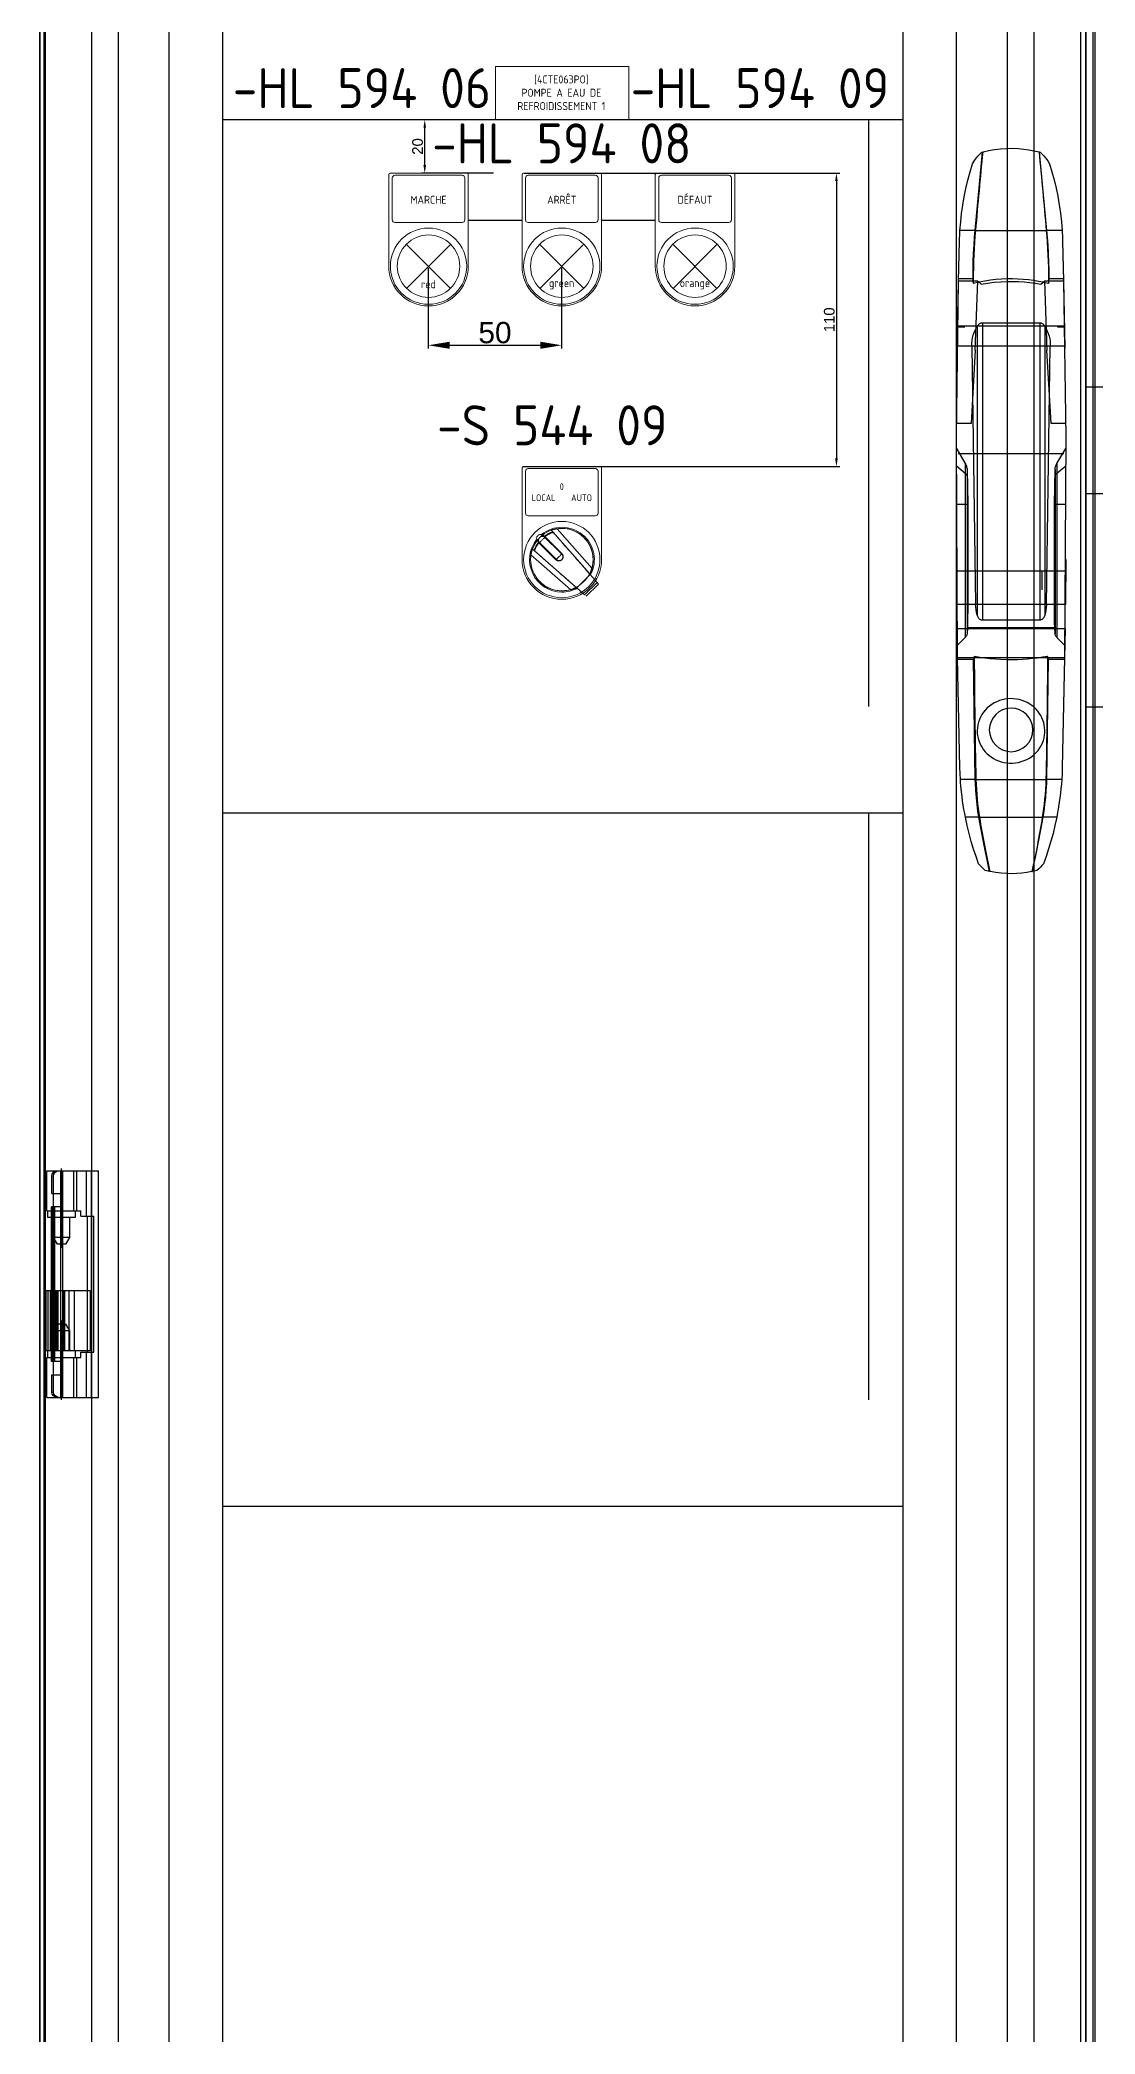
# Model space of a CAD drawing. Header units: millimetres. Extents: x 37984 to 70752, y 14140 to 37584.
# Drawn here: x 38702 to 39097, y 15202 to 15950 of the extents above; entities that cross this region are included whole.
import ezdxf
from ezdxf.enums import TextEntityAlignment as Align

# ---------------------------------------------------------------- set-up
doc = ezdxf.new("R2010")
doc.units = ezdxf.units.MM
doc.set_wipeout_variables(frame=1)
doc.layers.add('! NO PLOT !', color=7, linetype='Continuous', true_color=0xff75dd, plot=False)
doc.layers.add('000-PI-Oprema', color=30, linetype='Continuous', lineweight=5)
for name, color, linetype in [('000-PI-ORMAR', 2, 'Continuous'), ('000-PI_TEXT', 7, 'Continuous'), ('002-PI-Kabelska kanalica', 150, 'Continuous')]:
    doc.layers.add(name, color=color, linetype=linetype)
doc.styles.add('PI0', font='isocpeur.ttf', dxfattribs={"width": 0.9})
doc.styles.get("Standard").update_dxf_attribs({"font": 'arial.ttf'})
doc.dimstyles.new('ISO-25', dxfattribs={"dimtxt": 4, "dimasz": 3, "dimexe": 1.25, "dimexo": 0.625, "dimtad": 1, "dimtxsty": 'Standard', "dimcen": 3, "dimadec": 0, "dimazin": 0, "dimtfac": 1, "dimtmove": 0, "dimatfit": 3, "dimfxl": 1, "dimarcsym": 0})
doc.dimstyles.new('ISO-25-lb', dxfattribs={"dimtxt": 8, "dimasz": 8, "dimexe": 1.25, "dimexo": 0.625, "dimtad": 1, "dimtxsty": 'Standard', "dimcen": 5, "dimadec": 0, "dimazin": 0, "dimtfac": 1, "dimtmove": 0, "dimatfit": 3, "dimfxl": 1, "dimarcsym": 0})

# ---------------------------------------------------------------- blocks, each defined once
blk = doc.blocks.new('poveznica montaznih ploca 2100mm')
at = {"layer": '! NO PLOT !'}
for p, q in [((59472.54, 55742.17), (59472.54, 53847.74)), ((59477.54, 55740.77), (59477.54, 53837.74))]:
    blk.add_line(p, q, dxfattribs=at)
blk = doc.blocks.new('*U1259')
at = {"layer": '002-PI-Kabelska kanalica'}
for p, q in [((-20, -100), (-20, 873)), ((60, -100), (60, 873)), ((-20, -100), (60, -100))]:
    blk.add_line(p, q, dxfattribs=at)
blk = doc.blocks.new('*U1262')
at = {"layer": '002-PI-Kabelska kanalica'}
for p, q in [((-20, 369), (20, 369)), ((-20, -100), (-20, 369)), ((20, -100), (20, 369)), ((-20, -100), (20, -100))]:
    blk.add_line(p, q, dxfattribs=at)
blk = doc.blocks.new('*U548')
at = {"layer": '000-PI-ORMAR'}
for p, q in [((-10.48, 134.65), (-10.91, 134.53)), ((10.91, 134.53), (10.48, 134.65)), ((-13.41, 105.24), (-10.65, 134.6)), ((13.41, 105.24), (10.65, 134.6)), ((-19.14, 105.24), (-13.41, 105.24)), ((13.2, 105.24), (-13.2, 105.24)), ((13.41, 105.24), (19.14, 105.24)), ((-19.31, 101.34), (-19.67, 86.25)), ((19.67, 86.25), (19.31, 101.34)), ((-19.67, 86.25), (-20.5, 27.74)), ((-19.67, 86.25), (-20.14, 61.02)), ((-19.67, 86.25), (-12.5, 86.25)), ((-19.66, 87.03), (-14.25, 87.03)), ((-14.15, 86.25), (-14.25, 87.03)), ((-14.02, 85.32), (-14.15, 86.25)), ((-12.5, 86.25), (-13.43, 60.26)), ((-11.21, 85.08), (-12.5, 86.25)), ((12.5, 86.25), (11.21, 85.08)), ((11.99, 85.79), (14.02, 85.32)), ((12.5, 86.25), (19.67, 86.25)), ((13.43, 60.26), (12.5, 86.25)), ((14.02, 85.32), (14.15, 86.25)), ((14.15, 86.25), (14.25, 87.03)), ((14.25, 87.03), (19.66, 87.03)), ((20.5, 27.74), (19.67, 86.25)), ((20.15, 60.62), (19.67, 86.25)), ((-20.01, 69.28), (-12.67, 69.28)), ((-20.01, 68.98), (-17.35, 68.98)), ((-17.35, 69.28), (17.35, 69.28)), ((-12.67, 69.28), (-12.65, 69.31)), ((-12.65, 69.31), (-12.65, -39.07)), ((-10.73, 70.49), (-10.73, -40.96)), ((-10.73, 70.49), (10.73, 70.49)), ((10.73, 70.49), (10.73, -40.96)), ((12.65, 69.31), (12.65, -39.07)), ((12.65, 69.31), (12.67, 69.28)), ((12.67, 69.28), (20.01, 69.28)), ((17.35, 68.98), (20.01, 68.98)), ((-20.13, 61.86), (-17.35, 61.86)), ((-20.13, 61.85), (-14.69, 61.85)), ((-17.35, 61.85), (17.35, 61.85)), ((-15, 32.81), (-13.43, 60.26)), ((-13.27, -35.12), (-14.69, 61.85)), ((14.69, 61.85), (13.27, -35.12)), ((13.43, 60.26), (15, 32.81)), ((14.69, 61.85), (20.13, 61.85)), ((17.35, 61.86), (20.13, 61.86)), ((20.5, 27.74), (20.31, 48.52)), ((-20.44, 35.92), (-20.5, 27.74)), ((-20.47, 32.81), (-15, 32.81)), ((15, 32.81), (20.47, 32.81)), ((-20.5, 27.74), (-20.09, -55.06)), ((-17.16, 17.77), (-20.5, 23.44)), ((20.5, 23.44), (17.16, 17.77)), ((20.09, -55.06), (20.5, 27.74)), ((-17.16, 14.16), (-20.5, 16.99)), ((-19.8, 21.43), (19.8, 21.43)), ((-17.16, 17.77), (-17.16, -47.43)), ((-16.24, 2.4), (-16.48, 15.53)), ((-16.48, 15.53), (-16.48, -46.12)), ((16.48, 15.53), (16.24, 2.4)), ((16.48, 15.53), (16.48, -46.12)), ((17.16, 17.77), (17.16, -47.43)), ((20.5, 16.99), (17.16, 14.16)), ((-16.36, 10.54), (-16.48, 13.04)), ((16.48, 13.04), (16.36, 10.54)), ((-17.16, 2.54), (-20.5, 2.61)), ((-16.24, 2.4), (-16.48, 2.51)), ((-16.24, -35.11), (-16.24, 2.4)), ((16.48, 2.51), (16.24, 2.4)), ((16.24, 2.4), (16.24, -35.11)), ((20.5, 2.61), (17.16, 2.54)), ((-20.5, -18.21), (-20.36, -35.12)), ((20.36, -35.12), (20.5, -18.21)), ((-20.47, -22.52), (20.47, -22.52)), ((-11.5, -22.68), (-11.5, -29.51)), ((-20.36, -35.12), (-13.27, -35.12)), ((-16.24, -35.11), (16.24, -35.11)), ((13.27, -35.12), (20.36, -35.12)), ((-20.25, -44.17), (-20.09, -55.06)), ((-20.25, -44.17), (20.25, -44.17)), ((-16.48, -46.12), (-16.38, -43.78)), ((-16.38, -43.78), (16.38, -43.78)), ((-10.73, -40.96), (10.73, -40.96)), ((16.38, -43.78), (16.48, -46.12)), ((20.09, -55.06), (20.25, -44.17)), ((-20.16, -50.42), (-17.16, -47.43)), ((17.16, -47.43), (20.16, -50.42)), ((-20.09, -55.06), (20.09, -55.06)), ((-20.09, -55.06), (-19.2, -96.13)), ((-20.08, -55.68), (-14.03, -55.68)), ((-14.03, -55.68), (-13.85, -55.06)), ((-13.42, -100.67), (-14.03, -55.68)), ((-13.85, -55.06), (-13.67, -54.42)), ((13.42, -100.67), (14.03, -55.68)), ((13.85, -55.06), (13.67, -54.42)), ((14.03, -55.68), (13.85, -55.06)), ((14.03, -55.68), (20.08, -55.68)), ((19.2, -96.13), (20.09, -55.06)), ((-18.98, -100.67), (-13.42, -100.67)), ((13.08, -100.67), (-13.08, -100.67)), ((13.42, -100.67), (18.98, -100.67)), ((-17.11, -114.85), (-12.02, -114.85)), ((11.71, -114.85), (-11.71, -114.85)), ((12.02, -114.85), (17.11, -114.85)), ((-9.7, -134.82), (-8.04, -135.19)), ((-7.82, -135.23), (-8.04, -135.19)), ((7.82, -135.23), (8.04, -135.19)), ((8.04, -135.19), (9.7, -134.82))]:
    blk.add_line(p, q, dxfattribs=at)
for points in [[(10.48, 134.65), (8.34, 135.15), (6.17, 135.54), (3.98, 135.81), (1.73, 135.97), (-0.54, 136), (-2.8, 135.91), (-4.73, 135.73), (-6.65, 135.46), (-8.58, 135.1), (-10.48, 134.65)], [(-14.4, 130.23), (-15.31, 127.22), (-16.14, 124.17), (-16.87, 121.1), (-17.51, 118.01), (-18.07, 114.85), (-18.52, 111.66), (-18.88, 108.46), (-19.14, 105.24)], [(-10.91, 134.53), (-11.6, 133.9), (-12.24, 133.24), (-12.84, 132.55), (-13.41, 131.8), (-13.93, 131.03), (-14.4, 130.23)], [(14.4, 130.23), (13.7, 131.38), (12.89, 132.48), (12.28, 133.2), (11.62, 133.89), (10.91, 134.53)], [(19.14, 105.24), (18.88, 108.42), (18.53, 111.59), (18.09, 114.73), (17.54, 117.85), (16.9, 120.99), (16.16, 124.1), (15.33, 127.18), (14.4, 130.23)], [(-19.14, 105.24), (-19.19, 104.29), (-19.24, 103.32), (-19.28, 102.34), (-19.31, 101.34)], [(-14.25, 87.03), (-14.23, 90.25), (-14.16, 93.45), (-14.03, 96.61), (-13.86, 99.69), (-13.64, 102.68), (-13.41, 105.24)], [(14.25, 87.03), (14.23, 90.25), (14.16, 93.45), (14.03, 96.61), (13.86, 99.69), (13.64, 102.68), (13.41, 105.24)], [(19.31, 101.34), (19.28, 102.33), (19.24, 103.31), (19.19, 104.28), (19.14, 105.24)], [(-14.02, 85.32), (-12.17, 85.75), (-11.99, 85.79)], [(-11.99, 85.79), (-10.29, 86.12), (-8.39, 86.43), (-6.48, 86.67), (-4.5, 86.86), (-2.52, 86.97), (-0.52, 87.02), (1.47, 87.01), (3.57, 86.92), (5.67, 86.76), (7.76, 86.52), (9.87, 86.2), (11.96, 85.8), (11.99, 85.79)], [(11.21, 85.08), (8.78, 85.48), (6.33, 85.78), (3.84, 85.99), (1.34, 86.1), (-0.75, 86.11), (-2.84, 86.05), (-4.93, 85.91), (-7.03, 85.71), (-9.13, 85.43), (-11.21, 85.08)], [(-12.67, 69.28), (-13.17, 68.42), (-13.6, 67.5), (-13.96, 66.55), (-14.26, 65.56), (-14.48, 64.55), (-14.62, 63.52), (-14.69, 62.48), (-14.69, 61.85)], [(-12.65, 69.31), (-12.5, 69.52), (-12.34, 69.72), (-12.17, 69.89), (-11.98, 70.05), (-11.79, 70.18), (-11.59, 70.29), (-11.38, 70.38), (-11.17, 70.44), (-10.95, 70.48), (-10.73, 70.49)], [(10.73, 70.49), (10.95, 70.48), (11.17, 70.44), (11.38, 70.38), (11.59, 70.29), (11.79, 70.18), (11.98, 70.05), (12.17, 69.89), (12.34, 69.72), (12.5, 69.52), (12.65, 69.31)], [(14.69, 61.85), (14.67, 62.89), (14.57, 63.93), (14.4, 64.96), (14.15, 65.96), (13.83, 66.94), (13.43, 67.87), (12.97, 68.77), (12.67, 69.28)], [(-16.48, 15.53), (-16.52, 15.9), (-16.59, 16.26), (-16.68, 16.61), (-16.78, 16.95), (-16.91, 17.28), (-17.06, 17.59), (-17.16, 17.77)], [(17.16, 17.77), (17, 17.47), (16.86, 17.16), (16.74, 16.83), (16.64, 16.48), (16.56, 16.13), (16.51, 15.76), (16.48, 15.53)], [(-16.38, -43.78), (-16.36, -43.11), (-16.33, -42.38), (-16.31, -41.59), (-16.3, -40.74), (-16.28, -39.86), (-16.27, -38.93), (-16.26, -37.98), (-16.25, -37), (-16.24, -36.01), (-16.24, -35.11)], [(-13.27, -35.12), (-13.22, -36.16), (-13.09, -37.2), (-12.89, -38.21), (-12.65, -39.07)], [(12.65, -39.07), (12.92, -38.08), (13.11, -37.06), (13.23, -36.02), (13.27, -35.12)], [(16.24, -35.11), (16.24, -36.11), (16.25, -37.1), (16.26, -38.08), (16.27, -39.03), (16.28, -39.95), (16.3, -40.83), (16.32, -41.67), (16.34, -42.45), (16.36, -43.18), (16.38, -43.78)], [(-12.65, -39.07), (-12.44, -39.63), (-12.15, -40.14), (-11.97, -40.36), (-11.77, -40.56), (-11.53, -40.73), (-11.26, -40.86), (-11.05, -40.93), (-10.83, -40.96), (-10.73, -40.96)], [(10.73, -40.96), (10.96, -40.94), (11.17, -40.9), (11.37, -40.82), (11.56, -40.71), (11.83, -40.51), (12.05, -40.27), (12.34, -39.82), (12.56, -39.33), (12.65, -39.07)], [(-17.16, -47.43), (-17, -47.26), (-16.86, -47.08), (-16.74, -46.88), (-16.64, -46.68), (-16.56, -46.47), (-16.51, -46.26), (-16.48, -46.12)], [(16.48, -46.12), (16.52, -46.34), (16.59, -46.55), (16.68, -46.76), (16.78, -46.96), (16.91, -47.15), (17.06, -47.33), (17.16, -47.43)], [(-9.57, -55.06), (-9.95, -55.01), (-11.82, -54.74), (-13.67, -54.42)], [(9.58, -55.06), (7.81, -55.27), (5.83, -55.45), (3.77, -55.58), (1.71, -55.66), (-0.35, -55.68), (-2.41, -55.64), (-4.3, -55.56), (-6.19, -55.42), (-8.06, -55.24), (-9.57, -55.06)], [(13.67, -54.42), (11.74, -54.75), (9.78, -55.04), (9.58, -55.06)], [(8.89, -73.85), (9.63, -74.62), (10.32, -75.46), (10.92, -76.35), (11.44, -77.29), (11.87, -78.24), (12.2, -79.23), (12.45, -80.24), (12.61, -81.28), (12.67, -82.26), (12.65, -83.25), (12.54, -84.24), (12.35, -85.2), (12.09, -86.12), (11.75, -87.01), (11.34, -87.88), (10.86, -88.7), (10.31, -89.5), (9.69, -90.26), (9.02, -90.96), (8.29, -91.61), (7.47, -92.23), (6.61, -92.78), (5.69, -93.26), (4.75, -93.67), (3.73, -94.02), (2.68, -94.28), (1.61, -94.45), (0.54, -94.54), (-0.57, -94.54), (-1.67, -94.44), (-2.76, -94.26), (-3.83, -93.99), (-4.88, -93.62), (-5.89, -93.17), (-6.86, -92.63), (-7.77, -92.01), (-8.62, -91.33), (-9.4, -90.57), (-10.12, -89.75), (-10.76, -88.87), (-11.29, -87.97), (-11.74, -87.03), (-12.11, -86.06), (-12.38, -85.06), (-12.56, -84.1), (-12.66, -83.12), (-12.67, -82.14), (-12.6, -81.17), (-12.45, -80.24), (-12.23, -79.31), (-11.93, -78.41), (-11.57, -77.54), (-11.12, -76.68), (-10.6, -75.85), (-10.01, -75.07), (-9.37, -74.34), (-8.63, -73.62), (-7.83, -72.97), (-6.98, -72.38), (-6.09, -71.86), (-5.12, -71.4), (-4.11, -71.02), (-3.07, -70.73), (-2.02, -70.52), (-0.95, -70.4), (0.13, -70.37), (1.22, -70.42), (2.29, -70.56), (3.33, -70.79), (4.36, -71.11), (5.35, -71.51), (6.31, -71.98), (7.22, -72.53), (8.08, -73.16), (8.89, -73.85)], [(-19.2, -96.13), (-19.11, -98.4), (-18.98, -100.67)], [(18.98, -100.67), (19.11, -98.4), (19.2, -96.13)], [(-18.98, -100.67), (-18.85, -102.42), (-18.69, -104.15), (-18.51, -105.85), (-18.3, -107.56), (-18.07, -109.24), (-17.82, -110.87), (-17.65, -111.9), (-17.47, -112.9), (-17.29, -113.89), (-17.11, -114.85)], [(-12.02, -114.85), (-12.39, -112.52), (-12.71, -110.05), (-12.98, -107.48), (-13.2, -104.81), (-13.36, -102.07), (-13.42, -100.67)], [(12.02, -114.85), (12.39, -112.52), (12.71, -110.05), (12.98, -107.48), (13.2, -104.81), (13.36, -102.07), (13.42, -100.67)], [(17.11, -114.85), (17.38, -113.41), (17.65, -111.91), (17.9, -110.36), (18.14, -108.72), (18.37, -107.03), (18.57, -105.3), (18.69, -104.16), (18.8, -103.01), (18.89, -101.85), (18.98, -100.67)], [(-17.11, -114.85), (-16.46, -117.91), (-15.73, -120.91), (-14.94, -123.85), (-14.07, -126.74), (-13.14, -129.58), (-12.14, -132.35)], [(-8.04, -135.19), (-10.47, -123.49), (-12.02, -114.85)], [(8.04, -135.19), (10.47, -123.49), (12.02, -114.85)], [(12.14, -132.35), (13.13, -129.6), (14.06, -126.78), (14.92, -123.9), (15.72, -120.95), (16.45, -117.93), (17.11, -114.85)], [(-12.14, -132.35), (-11.58, -132.99), (-10.98, -133.61), (-10.36, -134.22), (-9.7, -134.82)], [(9.7, -134.82), (10.35, -134.23), (10.98, -133.62), (11.57, -132.99), (12.14, -132.35)], [(-7.82, -135.23), (-5.94, -135.56), (-4.05, -135.79), (-2.15, -135.94), (-0.2, -136), (1.74, -135.96), (3.69, -135.83), (5.76, -135.58), (7.82, -135.23)]]:
    blk.add_lwpolyline(points, dxfattribs=at)
blk.add_circle((0, -82.1), 8.15, dxfattribs=at)
for centre, major_axis, ratio, start_param, end_param in [((73, -135.16), (0, 546.84), 0.175521, 1.054802, 1.115623), ((-73, -135.16), (0, 546.84), 0.175521, -1.115623, -1.054802), ((-7.53, 87.2), (0, 37), 0.175521, 1.061397, 1.596486), ((7.53, 87.2), (0, 37), 0.175521, 4.6867, 5.221788), ((-7.53, 87.2), (0, 37), 0.175521, -4.6867, -4.66155), ((7.53, 87.2), (0, 37), 0.175521, 4.66155, 4.6867), ((-19.46, 12.78), (-3, 0), 0.71325, 3.261467, 3.839724), ((19.46, 12.78), (-3, 0), 0.71325, 5.585054, 6.163311), ((-19.46, 2.51), (-3, 0), 0.017452, 3.261467, 3.839724), ((19.46, 2.51), (-3, 0), 0.017452, -0.698132, -0.119874), ((137.46, -39.64), (0, 669.86), 0.225671, -4.689366, -4.621155), ((-137.46, -39.64), (0, 669.86), 0.225671, 4.621155, 4.689366), ((-5.86, -95.36), (0, 32.42), 0.225671, 1.735147, 2.215471), ((5.86, -95.36), (0, 32.42), 0.225671, 4.067714, 4.548039), ((21.21, -9.07), (0, 180.2), 0.225671, -4.085045, -3.936826), ((-21.21, -9.07), (0, 180.2), 0.225671, 3.936826, 4.085045)]:
    blk.add_ellipse(centre, major_axis=major_axis, ratio=ratio, start_param=start_param, end_param=end_param, dxfattribs=at)
blk = doc.blocks.new('A$C34f25ed7')
at = {"layer": '000-PI-ORMAR'}
blk.add_blockref('*U548', (-3.99, -1008.35), dxfattribs=at)
blk = doc.blocks.new('*D1349')
at = {"layer": '! NO PLOT !', "color": 0, "lineweight": -2, "ltscale": 0.25, "transparency": 16777216}
for p, q in [((38883.19, 15899.57), (39001.47, 15899.57)), ((39000.22, 15896.57), (39000.22, 15792.57)), ((38882.73, 15789.57), (39001.47, 15789.57))]:
    blk.add_line(p, q, dxfattribs=at)
at = {"layer": '! NO PLOT !', "color": 0, "ltscale": 0.25, "transparency": 16777216}
for points in [[(38999.72, 15896.57), (39000.72, 15896.57), (39000.22, 15899.57)], [(38999.72, 15792.57), (39000.72, 15792.57), (39000.22, 15789.57)]]:
    blk.add_solid(points, dxfattribs=at)
at = {"layer": 'Defpoints', "color": 0, "ltscale": 0.25, "transparency": 16777216}
for p in [(38882.56, 15899.57), (38882.11, 15789.57), (39000.22, 15789.57)]:
    blk.add_point(p, dxfattribs=at)
at = {"layer": '! NO PLOT !', "color": 0, "ltscale": 0.25, "transparency": 16777216, "insert": (38997.55, 15844.57), "char_height": 4, "attachment_point": 5, "rotation": 90}
blk.add_mtext('110', dxfattribs=at)
blk = doc.blocks.new('*D1350')
at = {"layer": '! NO PLOT !', "color": 0, "lineweight": -2, "ltscale": 0.25, "transparency": 16777216}
for p, q in [((38871.63, 15919.57), (38844.66, 15919.57)), ((38845.91, 15902.57), (38845.91, 15916.57)), ((38871.63, 15899.57), (38844.66, 15899.57))]:
    blk.add_line(p, q, dxfattribs=at)
at = {"layer": '! NO PLOT !', "color": 0, "ltscale": 0.25, "transparency": 16777216}
for points in [[(38845.41, 15916.57), (38846.41, 15916.57), (38845.91, 15919.57)], [(38845.41, 15902.57), (38846.41, 15902.57), (38845.91, 15899.57)]]:
    blk.add_solid(points, dxfattribs=at)
at = {"layer": 'Defpoints', "color": 0, "ltscale": 0.25, "transparency": 16777216}
for p in [(38845.91, 15919.57), (38872.25, 15919.57), (38872.25, 15899.57)]:
    blk.add_point(p, dxfattribs=at)
at = {"layer": '! NO PLOT !', "color": 0, "ltscale": 0.25, "transparency": 16777216, "insert": (38843.24, 15909.57), "char_height": 4, "attachment_point": 5, "rotation": 90}
blk.add_mtext('20', dxfattribs=at)
blk = doc.blocks.new('*D1351')
at = {"layer": '! NO PLOT !', "color": 0, "linetype": 'Continuous', "lineweight": -2, "ltscale": 0.25, "transparency": 16777216}
for p, q in [((38847.23, 15863.9), (38847.23, 15833.77)), ((38897.23, 15864), (38897.23, 15833.77)), ((38855.23, 15835.02), (38889.23, 15835.02))]:
    blk.add_line(p, q, dxfattribs=at)
at = {"layer": '! NO PLOT !', "color": 0, "ltscale": 0.25, "transparency": 16777216}
for points in [[(38855.23, 15836.35), (38855.23, 15833.68), (38847.23, 15835.02)], [(38889.23, 15836.35), (38889.23, 15833.68), (38897.23, 15835.02)]]:
    blk.add_solid(points, dxfattribs=at)
at = {"layer": 'Defpoints', "color": 0, "ltscale": 0.25, "transparency": 16777216}
for p in [(38847.23, 15864.52), (38897.23, 15864.62), (38897.23, 15835.02)]:
    blk.add_point(p, dxfattribs=at)
at = {"layer": '! NO PLOT !', "color": 0, "ltscale": 0.25, "transparency": 16777216, "insert": (38872.23, 15839.73), "char_height": 8, "attachment_point": 5}
blk.add_mtext('50', dxfattribs=at)
blk = doc.blocks.new('podloska')
at = {"layer": '000-PI-Oprema'}
for p, q in [((43278.7, 39063.45), (43278.7, 39097.85)), ((43279.2, 39098.35), (43308, 39098.35)), ((43280, 39080.85), (43280, 39096.55)), ((43281, 39097.55), (43306.2, 39097.55)), ((43307.2, 39080.85), (43307.2, 39096.55)), ((43308.5, 39063.45), (43308.5, 39097.85)), ((43281, 39079.85), (43306.2, 39079.85))]:
    blk.add_line(p, q, dxfattribs=at)
blk.add_circle((43293.6, 39063.45), 14.3, dxfattribs=at)
at = {"layer": '000-PI-Oprema', "ltscale": 0.25}
blk.add_circle((43293.6, 39063.45), 11.7, dxfattribs=at)
at = {"layer": '000-PI-Oprema'}
for centre, radius, start, end in [((43279.2, 39097.85), 0.5, 89.99996, 179.99983), ((43281, 39096.55), 1, 90.00002, 180.00009), ((43306.2, 39096.55), 1, 359.99991, 89.99998), ((43308, 39097.85), 0.5, 0.00017, 90.00004), ((43281, 39080.85), 1, 180, 269.99998), ((43306.2, 39080.85), 1, 270.00002, 0), ((43293.6, 39063.45), 14.9, 180, 0)]:
    blk.add_arc(centre, radius, start, end, dxfattribs=at)
blk = doc.blocks.new('800mm bez ploce')
at = {"layer": '000-PI-ORMAR'}
for p, q in [((47126.01, 47254.07), (47126.01, 45303.07)), ((47128.73, 47254.07), (47128.73, 45303.07))]:
    blk.add_line(p, q, dxfattribs=at)

msp = doc.modelspace()

# ---------------------------------------------------------------- block references
at = {"layer": '! NO PLOT !'}
msp.add_blockref('poveznica montaznih ploca 2100mm', (-20426.128, -39031.862), dxfattribs=at)
at = {"rotation": 270}
for name, p in [('*U1262', (39083.184, 15799.404)), ('*U1259', (39083.184, 15759.404))]:
    msp.add_blockref(name, p, dxfattribs=at)

# ---------------------------------------------------------------- next in the draw order: wipeouts: each hides what was drawn before it
msp.add_wipeout([(38703.172, 16761.473), (39093.66, 16761.473), (39093.172, 14778.973), (38703.16, 14776.973)]).dxf.layer = '000-PI-ORMAR'

# ---------------------------------------------------------------- next in the draw order: linework, layer by layer
at = {"layer": '! NO PLOT !'}
for p, q in [((39093.66, 16761.473), (39093.66, 14776.973)), ((39093.66, 14776.973), (39093.66, 16761.473)), ((38721.16, 14788.473), (38721.16, 16749.973)), ((39074.16, 16749.973), (39074.16, 14788.473)), ((39093.672, 14789.973), (39093.672, 16740.835)), ((38731.16, 14803.473), (38731.16, 16734.973)), ((39064.16, 16734.973), (39064.16, 14803.473)), ((38750.16, 14849.223), (38750.16, 16689.223)), ((38770.16, 16684.223), (38770.16, 14854.223)), ((39025.16, 16684.223), (39025.16, 14854.223)), ((39045.16, 16689.223), (39045.16, 14849.223)), ((38704.217, 15510.473), (38704.217, 15525.473)), ((38704.217, 15525.473), (38723.659, 15525.473)), ((38709.548, 15440.473), (38709.548, 15525.473)), ((38709.767, 15496.623), (38709.767, 15526.323)), ((38709.767, 15510.473), (38709.767, 15525.473)), ((38710.295, 15440.473), (38710.295, 15525.473)), ((38714.403, 15510.473), (38714.403, 15525.473)), ((38715.317, 15525.473), (38715.317, 15510.473)), ((38719.078, 15508.473), (38719.078, 15525.473)), ((38720.971, 15440.473), (38720.971, 15525.473)), ((38721.176, 15508.473), (38721.176, 15525.473)), ((38723.659, 15440.473), (38723.659, 15525.473)), ((38706.142, 15516.973), (38706.142, 15523.473)), ((38706.789, 15523.473), (38706.142, 15523.473)), ((38706.789, 15442.473), (38706.789, 15523.473)), ((38704.217, 15510.473), (38716.981, 15510.473)), ((38704.667, 15507.973), (38704.667, 15510.473)), ((38706.06, 15453.973), (38706.06, 15511.973)), ((38710.295, 15511.973), (38706.06, 15511.973)), ((38706.142, 15516.973), (38710.295, 15516.973)), ((38706.494, 15453.973), (38706.494, 15511.973)), ((38706.784, 15448.973), (38706.784, 15516.973)), ((38707.213, 15453.973), (38707.213, 15511.973)), ((38714.867, 15510.473), (38714.867, 15507.973)), ((38716.981, 15508.473), (38716.981, 15510.473)), ((38714.867, 15507.973), (38704.667, 15507.973)), ((38706.817, 15500.484), (38706.817, 15507.973)), ((38712.717, 15507.973), (38712.717, 15500.484)), ((38716.981, 15508.473), (38721.905, 15508.473)), ((38719.443, 15457.473), (38719.443, 15508.473)), ((38721.905, 15457.473), (38721.905, 15508.473)), ((38708.267, 15497.973), (38706.817, 15500.484)), ((38712.717, 15500.484), (38706.817, 15500.484)), ((38711.267, 15497.973), (38708.267, 15497.973)), ((38712.717, 15500.484), (38711.267, 15497.973)), ((38720.46, 15480.473), (38703.66, 15480.473)), ((38703.861, 15480.473), (38703.861, 15457.973)), ((38704.617, 15480.473), (38704.617, 15457.973)), ((38705.62, 15457.973), (38705.62, 15480.473)), ((38705.741, 15480.473), (38705.741, 15457.973)), ((38706.497, 15480.473), (38706.497, 15457.973)), ((38707.62, 15480.473), (38707.62, 15457.973)), ((38707.981, 15480.473), (38707.981, 15457.973)), ((38708.338, 15480.473), (38708.338, 15457.973)), ((38710.481, 15480.473), (38710.481, 15457.973)), ((38710.838, 15480.473), (38710.838, 15457.973)), ((38712.51, 15480.473), (38712.51, 15457.973)), ((38714.51, 15480.473), (38714.51, 15457.973)), ((38720.46, 15480.473), (38720.46, 15457.973)), ((38706.817, 15465.461), (38708.267, 15467.973)), ((38712.717, 15465.461), (38706.817, 15465.461)), ((38706.817, 15457.973), (38706.817, 15465.461)), ((38711.267, 15467.973), (38708.267, 15467.973)), ((38709.767, 15439.623), (38709.767, 15469.323)), ((38711.267, 15467.973), (38712.717, 15465.461)), ((38712.717, 15465.461), (38712.717, 15457.973)), ((38720.46, 15457.973), (38703.66, 15457.973)), ((38704.667, 15455.473), (38704.667, 15457.973)), ((38714.867, 15457.973), (38714.867, 15455.473)), ((38704.217, 15440.473), (38704.217, 15455.473)), ((38704.217, 15455.473), (38716.981, 15455.473)), ((38710.295, 15453.973), (38706.06, 15453.973)), ((38709.767, 15440.473), (38709.767, 15455.473)), ((38714.403, 15440.473), (38714.403, 15455.473)), ((38715.317, 15455.473), (38715.317, 15440.473)), ((38716.981, 15455.473), (38716.981, 15457.473)), ((38716.981, 15457.473), (38721.905, 15457.473)), ((38719.078, 15440.473), (38719.078, 15457.473)), ((38721.176, 15440.473), (38721.176, 15457.473)), ((38706.142, 15448.973), (38710.295, 15448.973)), ((38706.142, 15442.473), (38706.142, 15448.973)), ((38704.217, 15440.473), (38723.659, 15440.473)), ((38706.789, 15442.473), (38706.142, 15442.473))]:
    msp.add_line(p, q, dxfattribs=at)
at = {"layer": '! NO PLOT !', "ltscale": 0.25}
for p, q in [((39024.969, 15919.574), (38769.969, 15919.574)), ((39024.969, 15919.574), (38769.969, 15919.574)), ((39012.296, 15919.574), (39012.296, 15699.574)), ((39012.296, 15919.574), (39012.296, 15699.574)), ((39012.296, 15919.574), (39012.296, 15699.574)), ((39012.296, 15919.574), (39012.296, 15699.574)), ((38882.378, 15881.824), (38862.228, 15881.824)), ((38932.328, 15881.824), (38912.178, 15881.824)), ((39024.969, 15659.574), (38769.969, 15659.574)), ((39012.296, 15659.574), (39012.296, 15439.574)), ((39012.296, 15659.574), (39012.296, 15439.574)), ((39024.969, 15399.574), (38769.969, 15399.574))]:
    msp.add_line(p, q, dxfattribs=at)
at = {"layer": '! NO PLOT !', "extrusion": (0, 0, -1)}
for centre, start_param, end_param in [((38708.073, 15523.473), 4.712389, 6.2831853), ((38708.72, 15523.473), 4.712389, 6.2831853), ((38708.073, 15442.473), 3.1415927, 4.712389), ((38708.72, 15442.473), 3.1415927, 4.712389)]:
    msp.add_ellipse(centre, major_axis=(0, 2), ratio=0.9659258, start_param=start_param, end_param=end_param, dxfattribs=at)
at = {"layer": '000-PI-Oprema'}
for p, q in [((38839.005, 15872.897), (38855.551, 15856.351)), ((38855.651, 15872.897), (38839.105, 15856.351)), ((38888.955, 15872.897), (38905.501, 15856.351)), ((38905.601, 15872.897), (38889.055, 15856.351)), ((38938.905, 15872.897), (38955.451, 15856.351)), ((38955.551, 15872.897), (38939.005, 15856.351)), ((38892.308, 15764.103), (38892.593, 15764.246)), ((38892.593, 15764.246), (38892.882, 15764.381)), ((38892.882, 15764.381), (38893.176, 15764.508)), ((38893.176, 15764.508), (38893.474, 15764.625)), ((38893.355, 15765.662), (38893.357, 15765.663)), ((38893.359, 15765.657), (38893.355, 15765.662)), ((38893.357, 15765.663), (38893.366, 15765.666)), ((38893.371, 15765.643), (38893.359, 15765.657)), ((38893.366, 15765.666), (38893.38, 15765.671)), ((38893.391, 15765.62), (38893.371, 15765.643)), ((38893.38, 15765.671), (38893.4, 15765.678)), ((38893.42, 15765.587), (38893.391, 15765.62)), ((38893.4, 15765.678), (38893.426, 15765.687)), ((38893.458, 15765.544), (38893.42, 15765.587)), ((38893.426, 15765.687), (38893.459, 15765.699)), ((38893.505, 15765.49), (38893.458, 15765.544)), ((38893.459, 15765.699), (38893.496, 15765.712)), ((38893.474, 15764.625), (38893.775, 15764.734)), ((38893.496, 15765.712), (38893.54, 15765.727)), ((38893.562, 15765.426), (38893.505, 15765.49)), ((38893.54, 15765.727), (38893.589, 15765.743)), ((38893.628, 15765.351), (38893.562, 15765.426)), ((38893.589, 15765.743), (38893.643, 15765.761)), ((38893.703, 15765.265), (38893.628, 15765.351)), ((38893.643, 15765.761), (38893.701, 15765.781)), ((38893.701, 15765.781), (38893.764, 15765.801)), ((38893.788, 15765.168), (38893.703, 15765.265)), ((38893.764, 15765.801), (38893.83, 15765.822)), ((38893.775, 15764.734), (38894.08, 15764.833)), ((38893.882, 15765.061), (38893.788, 15765.168)), ((38893.83, 15765.822), (38893.9, 15765.844)), ((38893.896, 15765.043), (38893.868, 15765.075)), ((38907.621, 15749.405), (38893.882, 15765.061)), ((38893.925, 15765.01), (38893.896, 15765.043)), ((38893.9, 15765.844), (38893.973, 15765.866)), ((38893.954, 15764.976), (38893.925, 15765.01)), ((38893.984, 15764.942), (38893.954, 15764.976)), ((38893.973, 15765.866), (38894.05, 15765.888)), ((38894.015, 15764.907), (38893.984, 15764.942)), ((38894.047, 15764.87), (38894.015, 15764.907)), ((38894.08, 15764.833), (38894.047, 15764.87)), ((38894.05, 15765.888), (38894.131, 15765.912)), ((38894.81, 15764.001), (38894.08, 15764.833)), ((38894.131, 15765.912), (38894.216, 15765.936)), ((38894.216, 15765.936), (38894.305, 15765.96)), ((38894.305, 15765.96), (38894.398, 15765.984)), ((38894.398, 15765.984), (38894.493, 15766.009)), ((38894.493, 15766.009), (38894.591, 15766.033)), ((38894.591, 15766.033), (38894.691, 15766.056)), ((38894.691, 15766.056), (38894.794, 15766.08)), ((38894.794, 15766.08), (38894.898, 15766.102)), ((38894.898, 15766.102), (38895.003, 15766.124)), ((38895.003, 15766.124), (38895.108, 15766.145)), ((38895.108, 15766.145), (38895.214, 15766.165)), ((38895.214, 15766.165), (38895.319, 15766.184)), ((38895.319, 15766.184), (38895.424, 15766.202)), ((38895.424, 15766.202), (38895.527, 15766.218)), ((38908.619, 15751.3), (38895.527, 15766.218)), ((38885.77, 15756.635), (38885.789, 15756.74)), ((38885.789, 15756.74), (38885.809, 15756.846)), ((38885.809, 15756.846), (38885.83, 15756.952)), ((38885.83, 15756.952), (38885.852, 15757.057)), ((38885.852, 15757.057), (38885.875, 15757.16)), ((38885.875, 15757.16), (38885.898, 15757.263)), ((38885.898, 15757.263), (38885.922, 15757.363)), ((38885.922, 15757.363), (38885.946, 15757.461)), ((38885.946, 15757.461), (38885.97, 15757.557)), ((38885.97, 15757.557), (38885.994, 15757.649)), ((38885.994, 15757.649), (38886.018, 15757.738)), ((38886.018, 15757.738), (38886.042, 15757.823)), ((38886.042, 15757.823), (38886.066, 15757.904)), ((38886.066, 15757.904), (38886.089, 15757.981)), ((38886.089, 15757.981), (38886.111, 15758.054)), ((38886.111, 15758.054), (38886.132, 15758.124)), ((38886.132, 15758.124), (38886.153, 15758.19)), ((38886.153, 15758.19), (38886.173, 15758.253)), ((38886.173, 15758.253), (38886.193, 15758.312)), ((38886.193, 15758.312), (38886.211, 15758.365)), ((38886.211, 15758.365), (38886.227, 15758.414)), ((38886.227, 15758.414), (38886.242, 15758.458)), ((38886.242, 15758.458), (38886.256, 15758.496)), ((38886.256, 15758.496), (38886.267, 15758.528)), ((38886.267, 15758.528), (38886.276, 15758.554)), ((38886.276, 15758.554), (38886.283, 15758.574)), ((38886.283, 15758.574), (38886.288, 15758.588)), ((38886.288, 15758.588), (38886.291, 15758.597)), ((38886.291, 15758.597), (38886.293, 15758.6)), ((38886.297, 15758.596), (38886.293, 15758.6)), ((38886.311, 15758.584), (38886.297, 15758.596)), ((38886.334, 15758.563), (38886.311, 15758.584)), ((38886.367, 15758.534), (38886.334, 15758.563)), ((38886.41, 15758.496), (38886.367, 15758.534)), ((38886.464, 15758.449), (38886.41, 15758.496)), ((38886.528, 15758.392), (38886.464, 15758.449)), ((38886.604, 15758.327), (38886.528, 15758.392)), ((38886.689, 15758.251), (38886.604, 15758.327)), ((38886.786, 15758.166), (38886.689, 15758.251)), ((38886.893, 15758.072), (38886.786, 15758.166)), ((38886.911, 15758.058), (38886.879, 15758.086)), ((38902.549, 15744.333), (38886.893, 15758.072)), ((38886.944, 15758.029), (38886.911, 15758.058)), ((38886.978, 15758), (38886.944, 15758.029)), ((38887.012, 15757.97), (38886.978, 15758)), ((38887.048, 15757.939), (38887.012, 15757.97)), ((38887.084, 15757.907), (38887.048, 15757.939)), ((38887.121, 15757.874), (38887.084, 15757.907)), ((38887.121, 15757.874), (38887.22, 15758.179)), ((38887.953, 15757.144), (38887.121, 15757.874)), ((38887.22, 15758.179), (38887.329, 15758.48)), ((38887.329, 15758.48), (38887.446, 15758.778)), ((38887.446, 15758.778), (38887.573, 15759.072)), ((38887.573, 15759.072), (38887.708, 15759.362)), ((38887.708, 15759.362), (38887.851, 15759.647)), ((38887.851, 15759.647), (38888.004, 15759.927)), ((38888.785, 15756.414), (38887.953, 15757.144)), ((38888.004, 15759.927), (38888.164, 15760.203)), ((38888.047, 15761.786), (38888.043, 15761.79)), ((38888.059, 15761.773), (38888.047, 15761.786)), ((38888.08, 15761.753), (38888.059, 15761.773)), ((38888.109, 15761.724), (38888.08, 15761.753)), ((38888.147, 15761.686), (38888.109, 15761.724)), ((38888.195, 15761.638), (38888.147, 15761.686)), ((38888.164, 15760.203), (38888.333, 15760.473)), ((38888.251, 15761.582), (38888.195, 15761.638)), ((38895.757, 15754.218), (38888.249, 15761.726)), ((38888.317, 15761.516), (38888.251, 15761.582)), ((38888.392, 15761.44), (38888.317, 15761.516)), ((38888.333, 15760.473), (38888.509, 15760.738)), ((38888.477, 15761.356), (38888.392, 15761.44)), ((38888.571, 15761.261), (38888.477, 15761.356)), ((38888.577, 15761.114), (38888.497, 15761.195)), ((38888.509, 15760.738), (38888.694, 15760.998)), ((38895.532, 15754.301), (38888.571, 15761.261)), ((38888.605, 15761.086), (38888.577, 15761.114)), ((38888.694, 15760.998), (38888.605, 15761.086)), ((38895.068, 15754.624), (38888.694, 15760.998)), ((38890.169, 15763.907), (38890.165, 15763.911)), ((38890.181, 15763.895), (38890.169, 15763.907)), ((38890.201, 15763.874), (38890.181, 15763.895)), ((38890.231, 15763.845), (38890.201, 15763.874)), ((38897.277, 15756.657), (38890.228, 15763.706)), ((38890.269, 15763.807), (38890.231, 15763.845)), ((38890.514, 15763.562), (38890.269, 15763.807)), ((38890.599, 15763.477), (38890.514, 15763.562)), ((38890.693, 15763.383), (38890.599, 15763.477)), ((38897.653, 15756.422), (38890.693, 15763.383)), ((38890.812, 15763.404), (38890.759, 15763.458)), ((38890.84, 15763.377), (38890.812, 15763.404)), ((38890.868, 15763.349), (38890.84, 15763.377)), ((38890.956, 15763.26), (38890.868, 15763.349)), ((38890.956, 15763.26), (38891.216, 15763.445)), ((38897.33, 15756.887), (38890.956, 15763.26)), ((38891.216, 15763.445), (38891.481, 15763.621)), ((38891.481, 15763.621), (38891.751, 15763.79)), ((38891.751, 15763.79), (38892.027, 15763.951)), ((38892.027, 15763.951), (38892.308, 15764.103)), ((38895.54, 15763.17), (38894.81, 15764.001)), ((38896.27, 15762.338), (38895.54, 15763.17)), ((38896.999, 15761.506), (38896.27, 15762.338)), ((38897.729, 15760.675), (38896.999, 15761.506)), ((38897.737, 15756.197), (38897.277, 15756.657)), ((38897.38, 15756.835), (38897.33, 15756.887)), ((38897.427, 15756.781), (38897.38, 15756.835)), ((38897.472, 15756.725), (38897.427, 15756.781)), ((38897.514, 15756.666), (38897.472, 15756.725)), ((38897.554, 15756.607), (38897.514, 15756.666)), ((38898.459, 15759.843), (38897.729, 15760.675)), ((38899.188, 15759.012), (38898.459, 15759.843)), ((38899.918, 15758.181), (38899.188, 15759.012)), ((38901.376, 15756.519), (38899.918, 15758.181)), ((38885.736, 15756.427), (38885.752, 15756.53)), ((38900.654, 15743.336), (38885.736, 15756.427)), ((38885.752, 15756.53), (38885.77, 15756.635)), ((38889.616, 15755.685), (38888.785, 15756.414)), ((38890.448, 15754.955), (38889.616, 15755.685)), ((38891.279, 15754.225), (38890.448, 15754.955)), ((38892.111, 15753.495), (38891.279, 15754.225)), ((38892.942, 15752.766), (38892.111, 15753.495)), ((38893.773, 15752.037), (38892.942, 15752.766)), ((38895.435, 15750.578), (38893.773, 15752.037)), ((38895.119, 15754.574), (38895.068, 15754.624)), ((38895.173, 15754.527), (38895.119, 15754.574)), ((38895.23, 15754.482), (38895.173, 15754.527)), ((38895.288, 15754.44), (38895.23, 15754.482)), ((38895.348, 15754.401), (38895.288, 15754.44)), ((38895.409, 15754.364), (38895.348, 15754.401)), ((38895.472, 15754.33), (38895.409, 15754.364)), ((38896.266, 15749.849), (38895.435, 15750.578)), ((38895.537, 15754.299), (38895.472, 15754.33)), ((38895.603, 15754.27), (38895.537, 15754.299)), ((38895.67, 15754.245), (38895.603, 15754.27)), ((38895.739, 15754.223), (38895.67, 15754.245)), ((38895.808, 15754.204), (38895.739, 15754.223)), ((38895.878, 15754.188), (38895.808, 15754.204)), ((38895.949, 15754.175), (38895.878, 15754.188)), ((38896.02, 15754.165), (38895.949, 15754.175)), ((38896.091, 15754.159), (38896.02, 15754.165)), ((38896.163, 15754.156), (38896.091, 15754.159)), ((38896.235, 15754.156), (38896.163, 15754.156)), ((38896.235, 15754.156), (38896.306, 15754.159)), ((38897.097, 15749.12), (38896.266, 15749.849)), ((38896.306, 15754.159), (38896.378, 15754.165)), ((38896.378, 15754.165), (38896.449, 15754.175)), ((38896.449, 15754.175), (38896.52, 15754.188)), ((38896.52, 15754.188), (38896.59, 15754.204)), ((38896.59, 15754.204), (38896.659, 15754.223)), ((38896.659, 15754.223), (38896.727, 15754.245)), ((38896.727, 15754.245), (38896.795, 15754.27)), ((38896.795, 15754.27), (38896.861, 15754.298)), ((38896.861, 15754.298), (38896.925, 15754.33)), ((38896.925, 15754.33), (38896.988, 15754.364)), ((38896.988, 15754.364), (38897.05, 15754.401)), ((38897.05, 15754.401), (38897.11, 15754.44)), ((38897.11, 15754.44), (38897.168, 15754.482)), ((38897.168, 15754.482), (38897.224, 15754.527)), ((38897.224, 15754.527), (38897.278, 15754.574)), ((38897.278, 15754.574), (38897.33, 15754.624)), ((38897.33, 15754.624), (38897.38, 15754.676)), ((38897.38, 15754.676), (38897.427, 15754.73)), ((38897.427, 15754.73), (38897.472, 15754.786)), ((38897.472, 15754.786), (38897.514, 15754.844)), ((38897.514, 15754.844), (38897.554, 15754.904)), ((38897.59, 15756.545), (38897.554, 15756.607)), ((38897.554, 15754.904), (38897.59, 15754.966)), ((38897.624, 15756.482), (38897.59, 15756.545)), ((38897.59, 15754.966), (38897.624, 15755.029)), ((38897.656, 15756.417), (38897.624, 15756.482)), ((38897.624, 15755.029), (38897.656, 15755.094)), ((38897.684, 15756.351), (38897.656, 15756.417)), ((38897.656, 15755.094), (38897.684, 15755.16)), ((38897.709, 15756.284), (38897.684, 15756.351)), ((38897.684, 15755.16), (38897.709, 15755.227)), ((38897.731, 15756.215), (38897.709, 15756.284)), ((38897.709, 15755.227), (38897.731, 15755.295)), ((38897.75, 15756.146), (38897.731, 15756.215)), ((38897.731, 15755.295), (38897.75, 15755.364)), ((38897.766, 15756.076), (38897.75, 15756.146)), ((38897.75, 15755.364), (38897.766, 15755.434)), ((38897.779, 15756.006), (38897.766, 15756.076)), ((38897.766, 15755.434), (38897.779, 15755.505)), ((38897.789, 15755.934), (38897.779, 15756.006)), ((38897.779, 15755.505), (38897.789, 15755.576)), ((38897.795, 15755.863), (38897.789, 15755.934)), ((38897.789, 15755.576), (38897.795, 15755.648)), ((38897.798, 15755.791), (38897.795, 15755.863)), ((38897.795, 15755.648), (38897.798, 15755.719)), ((38897.798, 15755.719), (38897.798, 15755.791)), ((38902.105, 15755.688), (38901.376, 15756.519)), ((38902.834, 15754.858), (38902.105, 15755.688)), ((38903.563, 15754.027), (38902.834, 15754.858)), ((38904.292, 15753.196), (38903.563, 15754.027)), ((38905.749, 15751.536), (38904.292, 15753.196)), ((38906.477, 15750.706), (38905.749, 15751.536)), ((38907.934, 15749.046), (38906.477, 15750.706)), ((38906.794, 15750.345), (38906.795, 15750.346)), ((38907.62, 15749.404), (38907.621, 15749.405)), ((38907.94, 15749.042), (38907.621, 15749.405)), ((38907.954, 15749.336), (38907.957, 15749.4)), ((38907.956, 15749.273), (38907.954, 15749.336)), ((38907.964, 15749.212), (38907.956, 15749.273)), ((38907.957, 15749.4), (38907.965, 15749.464)), ((38907.976, 15749.152), (38907.964, 15749.212)), ((38907.965, 15749.464), (38907.978, 15749.53)), ((38907.978, 15749.53), (38907.995, 15749.597)), ((38907.995, 15749.597), (38908.016, 15749.666)), ((38908.016, 15749.666), (38908.041, 15749.736)), ((38908.041, 15749.736), (38908.07, 15749.808)), ((38908.07, 15749.808), (38908.102, 15749.883)), ((38908.102, 15749.883), (38908.175, 15750.054)), ((38908.175, 15750.054), (38908.252, 15750.241)), ((38908.252, 15750.241), (38908.33, 15750.441)), ((38908.33, 15750.441), (38908.407, 15750.651)), ((38908.407, 15750.651), (38908.482, 15750.867)), ((38908.482, 15750.867), (38908.553, 15751.085)), ((38908.553, 15751.085), (38908.619, 15751.3)), ((38897.927, 15748.391), (38897.097, 15749.12)), ((38898.758, 15747.662), (38897.927, 15748.391)), ((38901.248, 15745.477), (38898.758, 15747.662)), ((38900.654, 15743.336), (38900.79, 15743.376)), ((38900.79, 15743.376), (38900.929, 15743.42)), ((38900.929, 15743.42), (38901.067, 15743.465)), ((38901.067, 15743.465), (38901.205, 15743.512)), ((38901.205, 15743.512), (38901.342, 15743.561)), ((38902.908, 15744.02), (38901.248, 15745.477)), ((38901.342, 15743.561), (38901.476, 15743.61)), ((38901.476, 15743.61), (38901.606, 15743.66)), ((38901.606, 15743.66), (38901.731, 15743.709)), ((38901.608, 15745.16), (38901.609, 15745.16)), ((38901.731, 15743.709), (38901.851, 15743.758)), ((38901.851, 15743.758), (38901.964, 15743.806)), ((38901.964, 15743.806), (38902.071, 15743.852)), ((38902.071, 15743.852), (38902.145, 15743.884)), ((38902.145, 15743.884), (38902.218, 15743.913)), ((38902.218, 15743.913), (38902.289, 15743.938)), ((38902.289, 15743.938), (38902.358, 15743.96)), ((38902.358, 15743.96), (38902.425, 15743.977)), ((38902.425, 15743.977), (38902.491, 15743.989)), ((38902.491, 15743.989), (38902.555, 15743.997)), ((38902.549, 15744.333), (38902.55, 15744.334)), ((38902.913, 15744.015), (38902.549, 15744.333)), ((38902.555, 15743.997), (38902.618, 15744)), ((38902.68, 15743.998), (38902.618, 15744)), ((38902.742, 15743.991), (38902.68, 15743.998)), ((38902.803, 15743.978), (38902.742, 15743.991)), ((38902.863, 15743.959), (38902.803, 15743.978)), ((38902.922, 15743.936), (38902.863, 15743.959)), ((38902.908, 15744.02), (38907.934, 15749.046)), ((38902.913, 15744.015), (38907.94, 15749.042)), ((38905.845, 15741.441), (38902.913, 15744.015)), ((38902.981, 15743.907), (38902.922, 15743.936)), ((38903.04, 15743.874), (38902.981, 15743.907)), ((38903.099, 15743.835), (38903.04, 15743.874)), ((38903.159, 15743.792), (38903.099, 15743.835)), ((38903.219, 15743.744), (38903.159, 15743.792)), ((38903.28, 15743.692), (38903.219, 15743.744)), ((38905.845, 15741.441), (38910.513, 15746.109)), ((38906.468, 15740.895), (38911.059, 15745.486)), ((38910.513, 15746.109), (38907.94, 15749.042)), ((38907.995, 15749.092), (38907.976, 15749.152)), ((38908.018, 15749.033), (38907.995, 15749.092)), ((38908.046, 15748.974), (38908.018, 15749.033)), ((38908.08, 15748.915), (38908.046, 15748.974)), ((38908.119, 15748.855), (38908.08, 15748.915)), ((38908.163, 15748.795), (38908.119, 15748.855)), ((38908.211, 15748.735), (38908.163, 15748.795)), ((38908.262, 15748.674), (38908.211, 15748.735)), ((38911.059, 15745.486), (38910.513, 15746.109))]:
    msp.add_line(p, q, dxfattribs=at)
msp.add_lwpolyline([(38872.469, 15939.574), (38922.469, 15939.574), (38922.469, 15919.574), (38872.469, 15919.574)], close=True, dxfattribs=at)
for points in [[(38889.75, 15764.019), (38889.502, 15764.082), (38889.243, 15764.095), (38888.982, 15764.057), (38888.73, 15763.971), (38888.496, 15763.839), (38888.289, 15763.665), (38888.116, 15763.458), (38887.983, 15763.224), (38887.897, 15762.972), (38887.859, 15762.711), (38887.872, 15762.452), (38887.935, 15762.204)], [(38887.935, 15762.204), (38888.067, 15761.949), (38888.249, 15761.726)], [(38890.995, 15762.939), (38890.783, 15763.113), (38890.541, 15763.242), (38890.279, 15763.321), (38890.007, 15763.348), (38889.734, 15763.32), (38889.472, 15763.24), (38889.23, 15763.111), (38889.018, 15762.937), (38888.843, 15762.725), (38888.714, 15762.483), (38888.634, 15762.22), (38888.607, 15761.948), (38888.633, 15761.675), (38888.712, 15761.413), (38888.841, 15761.171), (38889.015, 15760.96)], [(38890.995, 15762.939), (38890.964, 15762.932), (38890.897, 15762.887), (38890.795, 15762.805), (38890.663, 15762.691), (38890.506, 15762.548), (38890.329, 15762.383), (38890.14, 15762.2), (38889.946, 15762.008), (38889.754, 15761.814), (38889.572, 15761.625), (38889.406, 15761.448), (38889.263, 15761.291), (38889.149, 15761.159), (38889.068, 15761.057), (38889.022, 15760.99), (38889.015, 15760.96)], [(38890.228, 15763.706), (38890.006, 15763.887), (38889.75, 15764.019)], [(38897.277, 15756.657), (38897.246, 15756.65), (38897.179, 15756.604), (38897.077, 15756.523), (38896.945, 15756.409), (38896.788, 15756.266), (38896.611, 15756.1), (38896.422, 15755.918), (38896.228, 15755.726), (38896.036, 15755.532), (38895.854, 15755.343), (38895.688, 15755.166), (38895.545, 15755.009), (38895.431, 15754.877), (38895.35, 15754.775), (38895.304, 15754.708), (38895.297, 15754.677)], [(38895.297, 15754.677), (38895.509, 15754.504), (38895.75, 15754.375), (38896.013, 15754.295), (38896.286, 15754.269), (38896.558, 15754.296), (38896.821, 15754.376), (38897.063, 15754.505), (38897.275, 15754.679), (38897.449, 15754.891), (38897.579, 15755.133), (38897.658, 15755.396), (38897.686, 15755.669), (38897.659, 15755.941), (38897.58, 15756.204), (38897.451, 15756.445), (38897.277, 15756.657)]]:
    msp.add_lwpolyline(points, dxfattribs=at)
for centre, radius, start, end in [((38897.344, 15754.61), 12.15, 332.063391, 129.081473), ((38897.344, 15754.61), 11.75, 109.84984, 128.230464), ((38897.33, 15754.624), 11.01, 108.330177, 126.643713), ((38897.344, 15754.61), 11.01, 108.330176, 108.337531), ((38897.344, 15754.61), 11.75, 343.639266, 98.897939), ((38897.344, 15754.61), 12.15, 140.918527, 270), ((38897.344, 15754.61), 11.75, 142.334367, 160.15016), ((38897.33, 15754.624), 11.01, 143.356287, 161.669823), ((38897.344, 15754.61), 11.01, 161.662469, 161.669824), ((38897.344, 15754.61), 11.75, 141.769536, 142.334367), ((38897.344, 15754.61), 11.01, 142.830633, 143.356287), ((38897.344, 15754.61), 11.01, 126.643713, 127.169367), ((38897.344, 15754.61), 11.75, 171.102061, 286.360734), ((38897.344, 15754.61), 12.15, 270, 297.936581)]:
    msp.add_arc(centre, radius, start, end, dxfattribs=at)
at = {"layer": '000-PI-ORMAR'}
for p, q in [((38701.66, 14776.973), (38701.66, 16761.473)), ((38701.66, 14776.973), (38701.66, 16761.473)), ((38701.672, 16761.473), (38701.672, 14776.973)), ((38703.172, 16761.473), (38703.172, 14776.973)), ((38703.66, 16759.473), (38703.66, 14778.973)), ((39091.66, 16759.473), (39091.66, 14778.973)), ((39093.66, 16761.473), (39093.66, 14776.973)), ((39093.672, 16740.904), (39093.672, 14789.904)), ((39093.672, 16740.904), (39093.672, 14789.904)), ((39096.39, 16740.904), (39096.39, 14789.904)), ((39096.39, 16740.904), (39096.39, 14789.904)), ((39097.172, 14789.904), (39097.172, 16740.766))]:
    msp.add_line(p, q, dxfattribs=at)

# ---------------------------------------------------------------- next in the draw order: block references
at = {"ltscale": 0.25, "xscale": -1}
msp.add_blockref('A$C34f25ed7', (39061.684, 16781.223), dxfattribs=at)
at = {"layer": '000-PI-Oprema', "ltscale": 0.25}
msp.add_blockref('800mm bez ploce', (-8032.339, -30513.162), dxfattribs=at)
at = {"layer": '000-PI-Oprema'}
for p in [(-4446.267, -23198.776), (-4396.317, -23198.776), (-4346.367, -23198.776), (-4396.317, -23308.776)]:
    msp.add_blockref('podloska', p, dxfattribs=at)

# ---------------------------------------------------------------- next in the draw order: texts
at = {"layer": '! NO PLOT !', "char_height": 3, "width": 27.82747, "attachment_point": 5, "style": 'PI0'}
for s, insert in [('{\\fISOCPEUR|b0|i0|c238|p34;red}', (38847.278, 15857.921)), ('{\\fISOCPEUR|b0|i0|c238|p34;green}', (38897.228, 15857.921)), ('{\\fISOCPEUR|b0|i0|c238|p34;orange}', (38947.178, 15857.921))]:
    msp.add_mtext(s, dxfattribs=dict(at, insert=insert))
at = {"layer": '000-PI_TEXT', "style": 'PI0', "width": 0.9}
for s, p in [('-HL 594 06', (38822.355, 15931.468)), ('-HL 594 09', (38971.568, 15931.468)), ('-HL 594 08', (38897.278, 15910.767)), ('-S 544 09', (38893.732, 15805.045))]:
    msp.add_text(s, height=15, dxfattribs=at).set_placement(p, align=Align.MIDDLE)
at = {"layer": '000-PI_TEXT', "linetype": 'Continuous', "insert": (38897.126, 15929.717), "char_height": 3, "width": 58.2158, "attachment_point": 5, "style": 'PI0'}
msp.add_mtext('[4CTE063PO]\\PPOMPE A EAU DE REFROIDISSEMENT 1', dxfattribs=at)
at = {"layer": '000-PI_TEXT', "attachment_point": 5, "style": 'PI0'}
for s, insert, char_height, width in [('{\\fISOCPEUR|b0|i0|c238|p34;ARRÊT}', (38897.278, 15889.574), 3, 27.82747), ('{\\fISOCPEUR|b0|i0|c238|p34;DÉFAUT}', (38947.228, 15889.574), 3, 27.82747), ('{\\fISOCPEUR|b0|i0|c238|p34;MARCHE }', (38847.328, 15889.574), 3, 27.82747), ('{\\fISOCPEUR|b0|i0|c238|p34;0}\\PLOCAL    {\\fISOCPEUR|b0|i0|c238|p34;AUTO}', (38897.278, 15779.924), 2.5, 24.5)]:
    msp.add_mtext(s, dxfattribs=dict(at, insert=insert, char_height=char_height, width=width))

# ---------------------------------------------------------------- next in the draw order: dimensions: what is measured, and where the dimension line sits
at = {"layer": '! NO PLOT !', "ltscale": 0.25}
dim = msp.add_linear_dim(base=(38845.906, 15919.574), p1=(38872.253, 15899.574), p2=(38872.253, 15919.574), angle=90, dimstyle='ISO-25', dxfattribs=at)
dim.commit()
dim.dimension.update_dxf_attribs({"geometry": '*D1350', "text_midpoint": (38843.239, 15909.574)})
dim = msp.add_linear_dim(base=(39000.221, 15789.574), p1=(38882.56, 15899.574), p2=(38882.106, 15789.574), angle=90, dimstyle='ISO-25', dxfattribs=at)
dim.commit()
dim.dimension.update_dxf_attribs({"geometry": '*D1349', "text_midpoint": (39000.221, 15844.574), "dimtype": 160})
dim = msp.add_linear_dim(base=(38897.228, 15835.016), p1=(38847.228, 15864.524), p2=(38897.228, 15864.624), dimstyle='ISO-25-lb', dxfattribs=at)
dim.commit()
dim.dimension.update_dxf_attribs({"geometry": '*D1351', "text_midpoint": (38872.228, 15839.725)})

doc.saveas('drawing.dxf')
